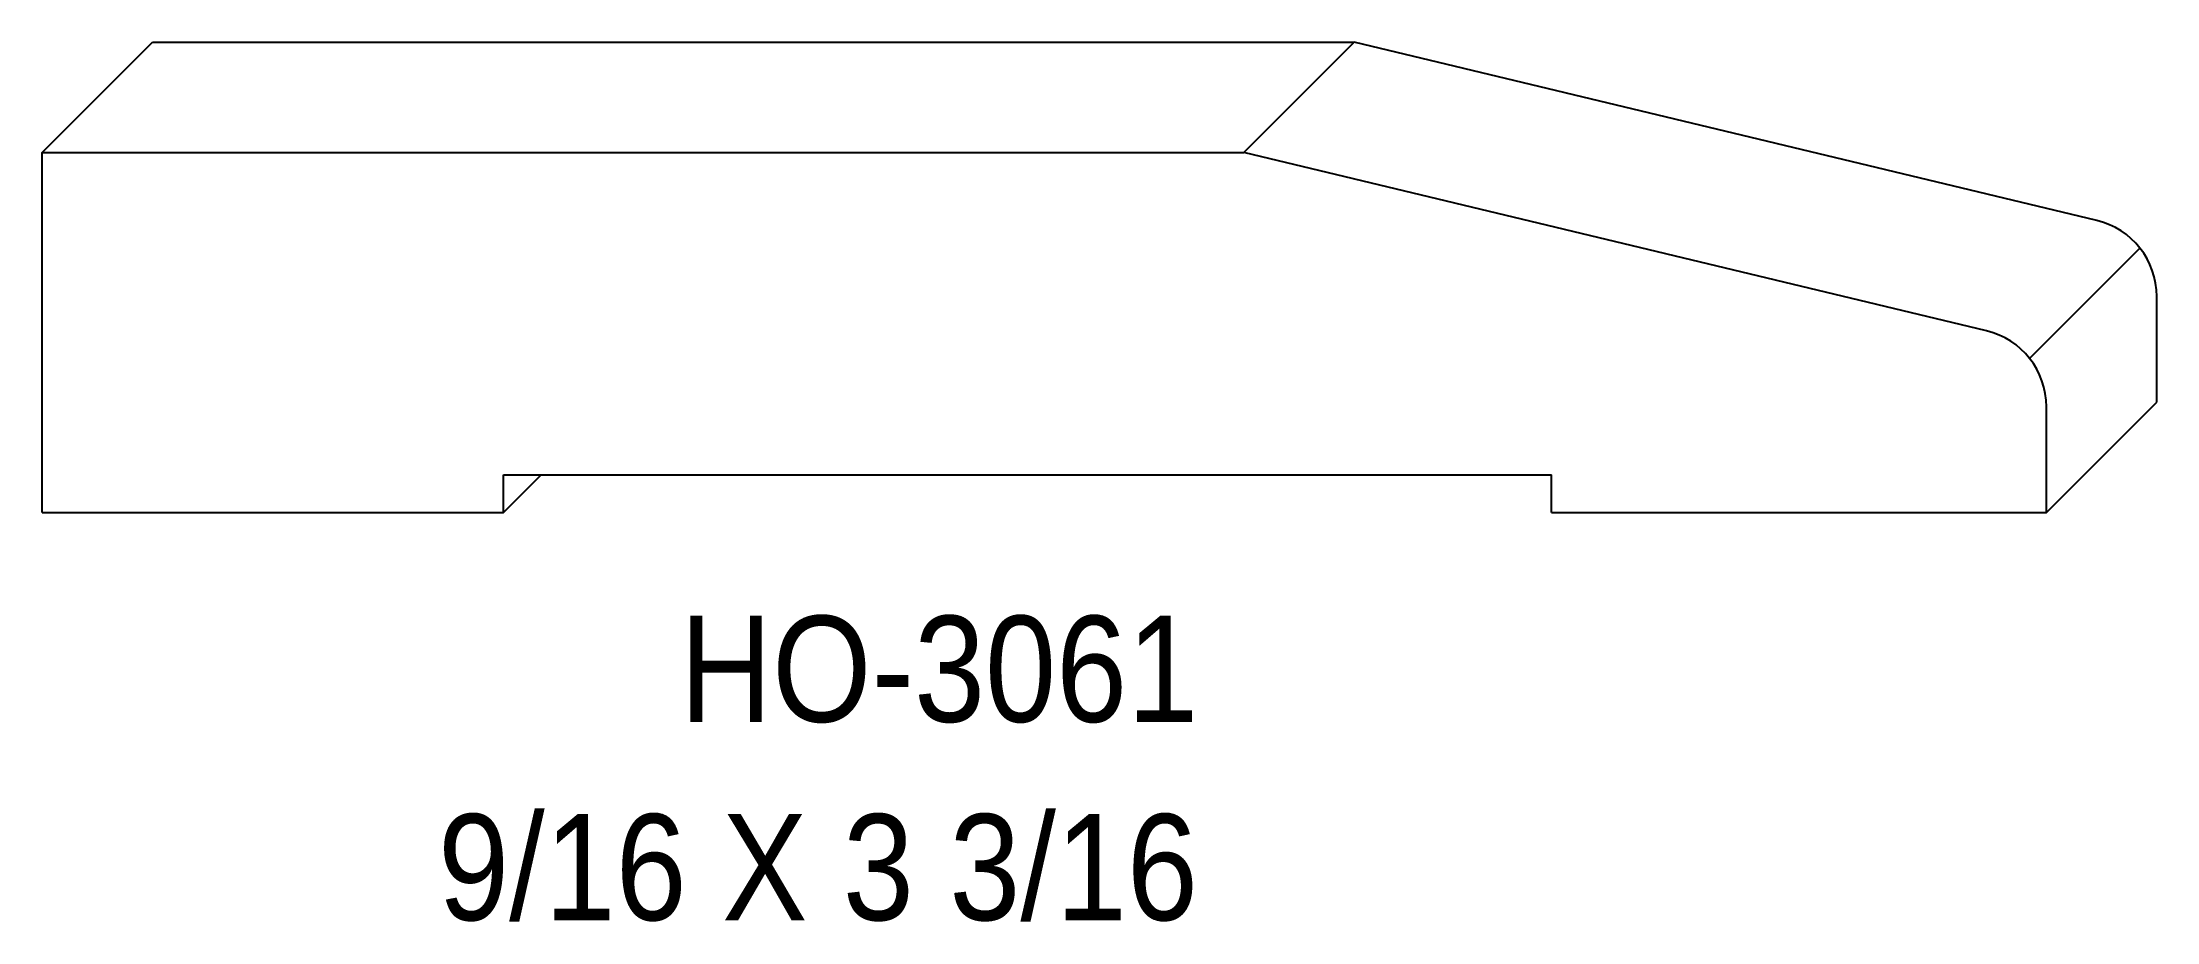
# Model space of a CAD drawing. Extents: x 64.72 to 68.1, y 137.53 to 138.94.
import ezdxf

# ---------------------------------------------------------------- set-up
doc = ezdxf.new("R2010")
doc.units = 0
doc.header["$LTSCALE"] = 5
doc.layers.add('PROFILE', color=7, linetype='CONTINUOUS')
doc.styles.add('TXT', font='TXT', dxfattribs={"height": 3.5})

msp = doc.modelspace()

# ---------------------------------------------------------------- linework, layer by layer
at = {"layer": 'PROFILE', "color": 1, "linetype": 'CONTINUOUS'}
for p, q in [((64.7163, 138.7593), (64.893, 138.936)), ((64.893, 138.936), (66.8175, 138.936)), ((66.6407, 138.7593), (66.8175, 138.936)), ((68.0068, 138.6505), (66.8175, 138.936)), ((64.7163, 138.7593), (66.6407, 138.7593)), ((64.7163, 138.1827), (64.7163, 138.7593)), ((67.83, 138.4738), (66.6407, 138.7593)), ((67.899, 138.4296), (68.0757, 138.6063)), ((68.1026, 138.3595), (68.1026, 138.529)), ((67.9258, 138.1827), (68.1026, 138.3595)), ((67.9258, 138.1827), (67.9258, 138.3522)), ((65.4547, 138.1827), (65.5153, 138.2433)), ((65.4547, 138.2433), (67.1334, 138.2433)), ((65.4547, 138.1827), (65.4547, 138.2433)), ((67.1334, 138.1827), (67.1334, 138.2433)), ((64.7163, 138.1827), (65.4547, 138.1827)), ((67.1334, 138.1827), (67.9258, 138.1827))]:
    msp.add_line(p, q, dxfattribs=at)
for centre, major_axis, start_param, end_param in [((67.9776, 138.529), (0.125, 0), 0, 1.335177), ((67.8009, 138.3522), (0, 0.125), -1.570796, -0.235619)]:
    msp.add_ellipse(centre, major_axis=major_axis, ratio=1, start_param=start_param, end_param=end_param, dxfattribs=at)

# ---------------------------------------------------------------- texts
at = {"layer": 'PROFILE', "color": 1, "linetype": 'CONTINUOUS', "style": 'TXT', "width": 0.9}
for s, height, p in [('HO-3061', 0.16996, (65.7375, 137.8475)), ('9/16 X 3 3/16', 0.169956, (65.3502, 137.5299))]:
    msp.add_text(s, height=height, dxfattribs=at).set_placement(p)

doc.saveas('drawing.dxf')
